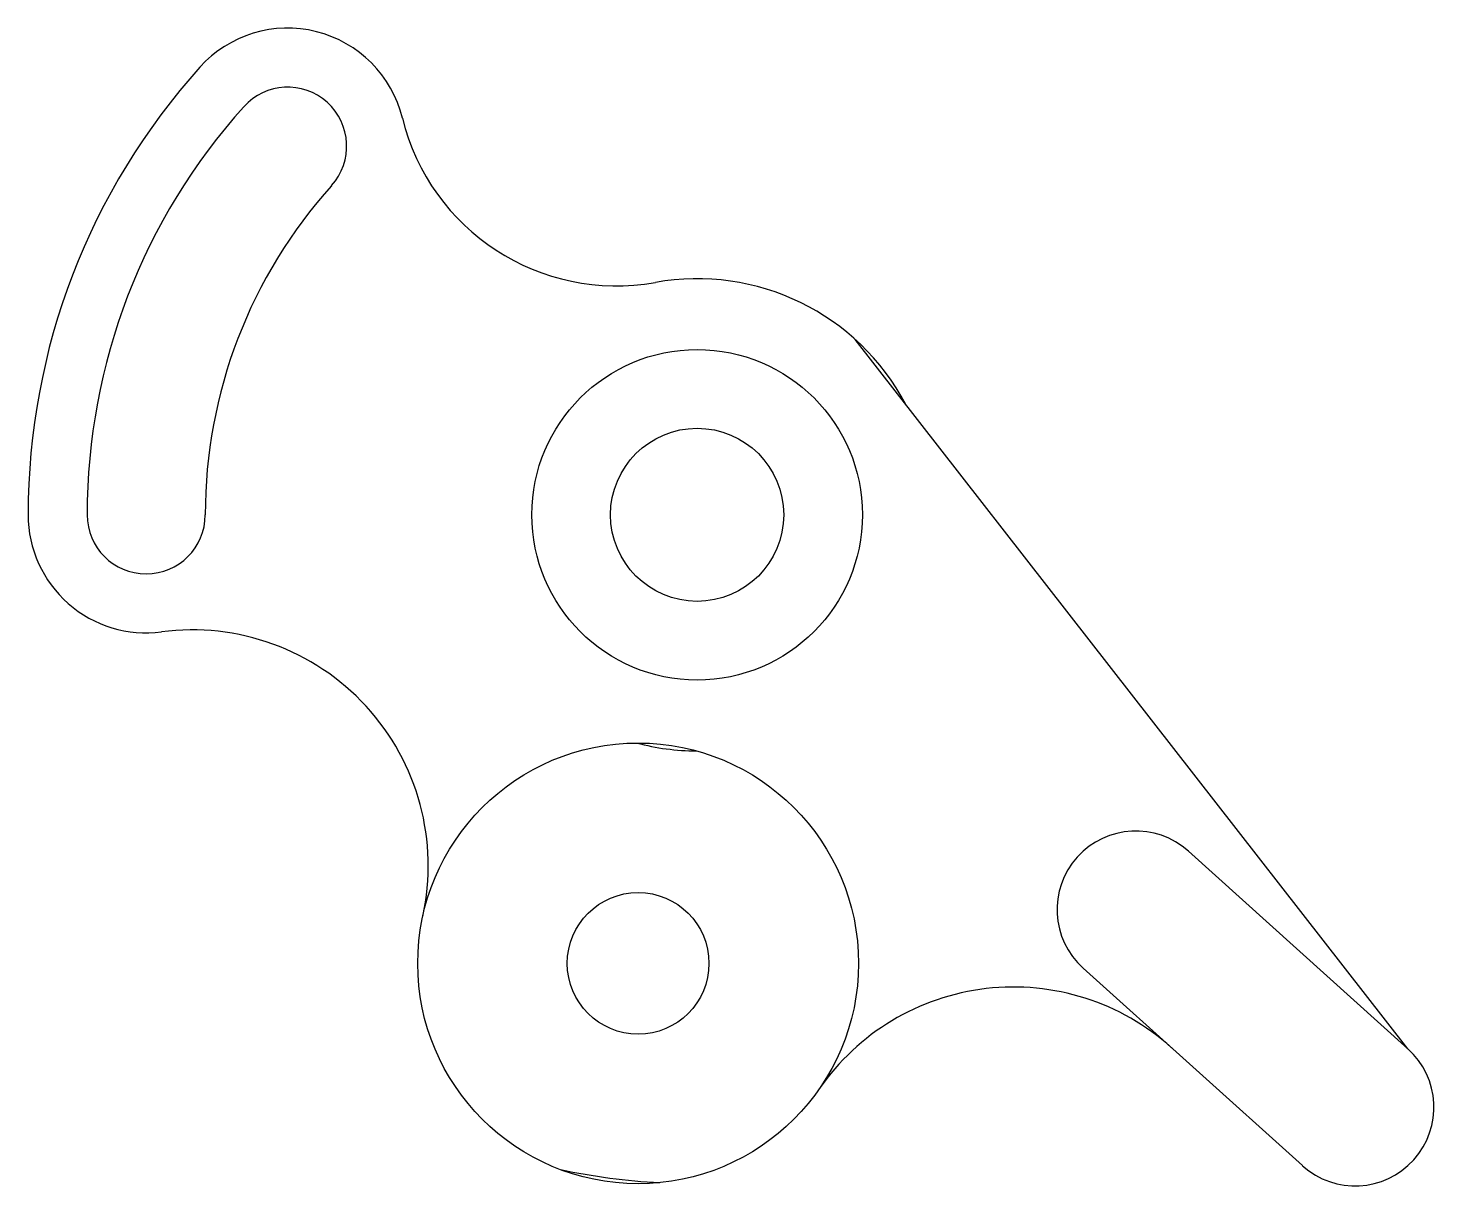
# Model space of a CAD drawing. Header units: inches. Extents: x 255 to 613, y 123 to 417.
import ezdxf

# ---------------------------------------------------------------- set-up
doc = ezdxf.new("R2010")
doc.units = ezdxf.units.IN
doc.header["$MEASUREMENT"] = 0

msp = doc.modelspace()

# ---------------------------------------------------------------- linework, layer by layer
for p, q in [((605.95, 158.01), (465.51, 338.29)), ((550.22, 208.2), (605.95, 158.01)), ((523.45, 178.47), (579.19, 128.29))]:
    msp.add_line(p, q)
for centre, radius in [((425.36, 293.7), 42), ((425.36, 293.7), 22), ((410.36, 179.7), 56), ((410.36, 179.7), 18)]:
    msp.add_circle(centre, radius)
for centre, radius, start, end in [((321.32, 387.38), 30, 13.7855, 138), ((425.36, 293.7), 170, 138, 180), ((321.32, 387.38), 15, 318, 138), ((425.36, 293.7), 155, 138, 180), ((404.84, 407.88), 56, 193.7855, 280.1878), ((425.36, 293.7), 125, 138, 180), ((425.36, 293.7), 60, 27.8388, 100.1878), ((285.36, 293.7), 30, 180, 277.4525), ((285.36, 293.7), 15, 180, 0), ((297.04, 204.46), 60, 347.6754, 97.4525), ((425.36, 293.7), 60, 255.1692, 269.8391), ((536.83, 193.34), 20, 48, 228), ((505.74, 113.68), 60, 48, 145.308), ((592.57, 143.15), 20, 228, 48), ((425.36, 293.7), 170, 258.2229, 266.7854)]:
    msp.add_arc(centre, radius, start, end)

doc.saveas('drawing.dxf')
